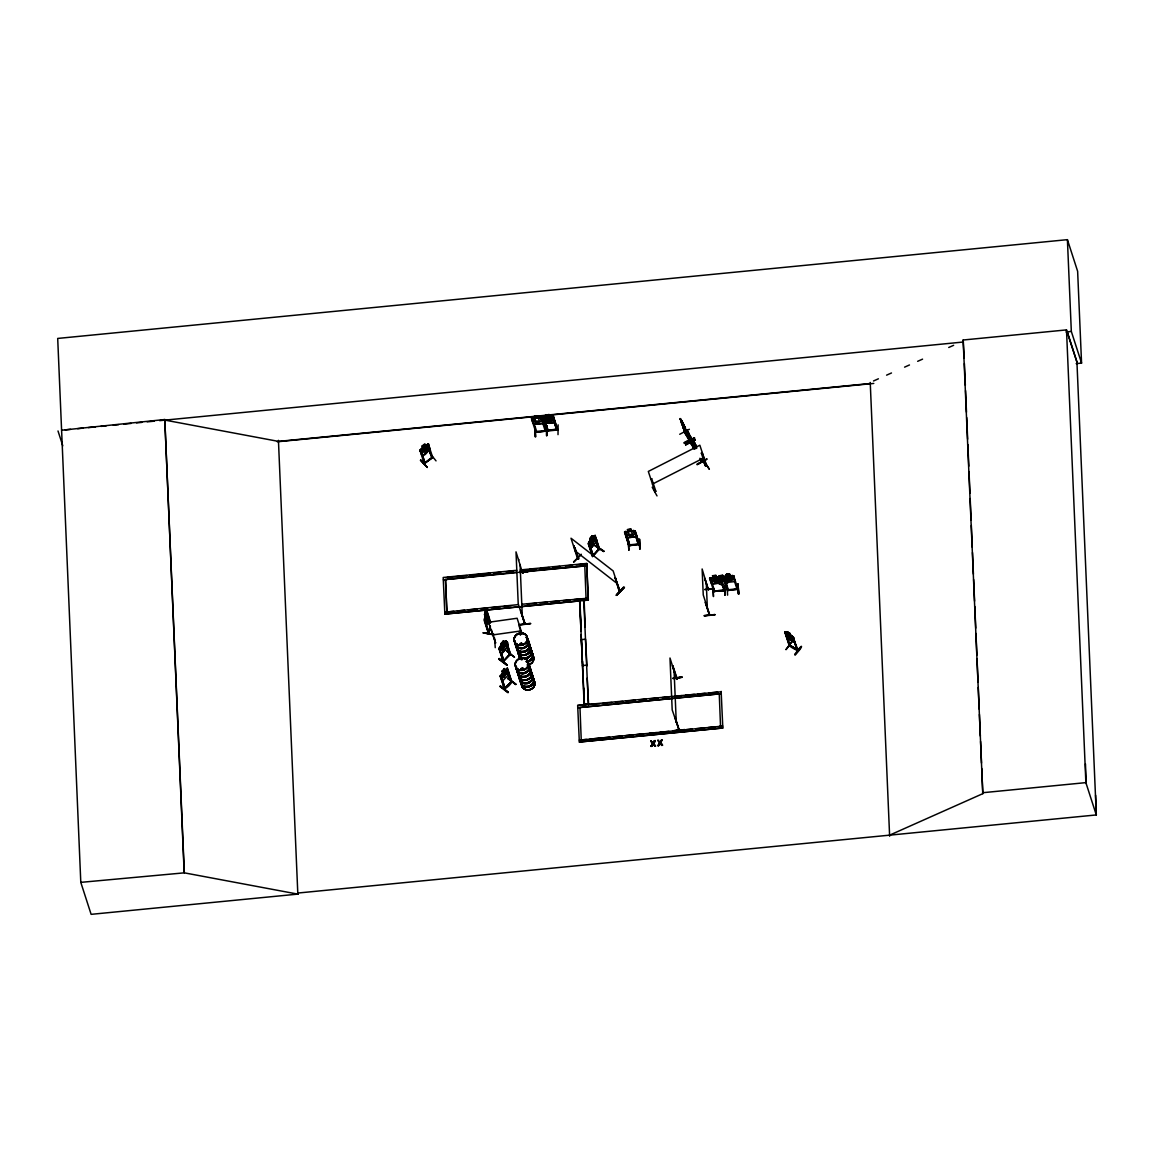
<?xml version="1.0" encoding="UTF-8"?>
<svg xmlns="http://www.w3.org/2000/svg" width="1154" height="1154" viewBox="0 0 1154 1154"><rect width="100%" height="100%" fill="white"/><g stroke="black" fill="none" stroke-linecap="round" stroke-linejoin="round"><path stroke-width="1.5" d="M490.147 628.093L488.777 633.676L490.046 626.204M488.43 633.517L490.421 626.247M488.935 633.488L484.449 619.828L486.31 610.956M654.895 491.373L655.4 490.58L654.621 491.561L655.861 491.301L651.678 478.694L650.64 478.838L651.678 478.694M705.282 465.769C708.21 466.432 701.863 463.49 703.262 459.162M488.575 632.738L488.416 633.618L484.348 620.866L484.492 618.342M577.49 558.219L578.515 558.752M619.929 590.632L619.107 589.939L618.962 590.819L620.087 591.036L615.183 577.822L619.063 590.848L619.727 591.382L613.163 570.942L571.014 538.226L577.505 558.507M424.283 463.345L431.495 457.575L432.072 458.095L427.6 445.17M425.047 463.273L421.758 453.464M431.683 457.792L432.26 456.724L432.692 457.518L428.322 443.944M688.347 437.337C676.388 414.517 687.943 437.366 688.433 436.587M694.867 447.94L691.26 441.549L694.924 448.069M692.054 441.679L687.467 433.428L688.375 435.909M692.083 440.64L692.068 442.386L688.462 435.837M690.063 437.669L687.207 431.12L689.327 434.813M523.007 572.269L522.632 573.192L516.011 551.857L518.218 603.758L524.796 624.213L525.128 623.189M525.243 623.275L525.171 624.17L524.594 622.67M676.446 678.48L669.984 658.011L672.191 709.912L679.201 730.294L675.018 716.677M676.374 678.826L676.403 677.802M678.696 730.309L678.566 728.823M520.065 634.527L520.353 634.83M521.132 634.354C518.939 634.022 522.488 634.022 520.353 634.729M520.266 643.672L521.334 644.812L521.68 643.196M521.983 643.788L521.536 644.596M521.305 659.122L522.214 659.554M521.68 659.078L521.969 658.847M521.103 669.277L521.233 668.527L522.127 669.522M521.464 669.003L522.661 668.57M521.55 668.166L522.805 668.195L523.022 669.32M484.565 614.577L485.892 621.155L487.421 617.852L486.469 612.11L486.007 616.625L484.896 617.808L485.964 617.606L486.05 621.53L486.238 617.26L487.406 616.048L486.296 616.294L485.416 611.461L484.521 614.62L485.3 611.447M592.19 540.808L589.867 541.442L591.858 541.587L590.978 545.15L592.449 541.37L594.873 540.635L592.795 540.519L593.632 537.072L592.29 540.62M596.43 539.61L596.171 541.991L590.992 547.991M682.706 423.806L684.062 426.937M507.529 644.985L507.226 647.322C491.287 663.247 515.852 643.485 505.236 641.047L503.62 642.807L503.13 641.249M504.341 673.258L505.827 669.796L504.889 673.171L507.068 673.287L504.514 674.008L502.913 677.686L503.894 674.196L501.817 673.994L504.24 673.229M501.673 679.908L502.913 680.687L508.553 674.816L508.712 672.407M508.553 674.816L508.871 672.407M790.115 646.182L785.369 632.709L790.302 645.764M784.821 632.176L785.686 632.147L784.821 632.176L789.264 645.807C797.01 651.375 803.559 652.587 790.23 645.562M493.84 634.397L483.31 632.94M493.71 634.931L483.252 632.724M493.753 634.195L483.295 632.998M522.373 571.85L522.906 572.658M524.709 623.333L520.67 610.567L525.171 624.069M676.345 678.018L676.98 679.302L672.465 665.699L676.605 679.345M507.082 664.906L499.148 658.545L507.154 664.92L498.845 659.194L499.177 658.516M500.331 685.966L508.337 692.357L500.302 686.01M522.098 633.907L517.122 618.255L488.503 622.28L495.556 643.009L494.979 642.057M705.325 602.229L709.811 615.327L703.248 594.93L702.137 568.98L708.253 589.535M709.321 614.894L709.263 614.375M486.469 612.269C487.176 609.384 488.301 622.121 490.046 623.348M488.878 633.474L484.536 619.929M489.224 623.723L485.863 622.684M486.512 624.66C490.176 606.211 487.954 626.593 485.877 624.098M598.565 549.564L599.416 548.597L592.464 556.632L599.474 549.044L595.161 535.355L592.666 537.548L592.161 535.99M655.746 491.388L655.443 491.013M706.291 465.192L705.195 465.177L706.205 464.759M618.789 590.228L619.828 591.353M420.734 460.071L427.312 467.428L420.373 460.345M505.553 642.23L506.217 641.537L510.587 654.419L503.072 661.747L509.996 653.755M506.217 641.537L509.996 655.155L510.155 653.741M511.107 682.057L511.337 681.177M507.01 669.883L507.399 668.974L506.736 669.666L511.164 682.591L508.265 674.412M495.6 642.893L491.474 629.896M657.015 495.917L652.212 487.219M590.559 540.086C588.006 537.894 596.128 532.701 589.968 538.456L590.559 540.086L588.396 543.188L592.247 555.262M708.772 589.752L708.556 588.828M709.22 614.476L709.869 615.226M485.733 623.102L489.354 623.189M521.608 644.177L521.478 643.268M719.259 575.731L719.764 577.389L718.293 578.024L719.231 580.924L721.409 582.005L724.698 581.674L726.068 580.26L725.116 577.346L723.183 577L722.793 575.384L719.259 575.731L719.894 577.433C708.513 579.395 738.127 574.461 729.833 578.024L732.776 579.625L729.241 578.428L727.539 580.202M554.035 422.35L554.742 420.518L554.035 422.378L545.755 423.157L544.154 421.614L545.813 423.1C564.017 419.912 547.458 425.941 544.154 421.715M726.183 582.496L734.478 581.63L735.185 580.073M734.478 581.746L735.185 579.957M542.582 423.446L543.39 421.715L542.683 423.489L534.389 424.326L532.802 422.854L534.461 424.239L542.683 423.489M635.681 536.826L636.489 535.095L635.782 536.87L627.502 537.706L625.901 536.235M727.539 583.058C730.886 579.726 722.029 586.621 719.36 583.91L717.759 582.467L716.403 578.183L717.427 577.563M503.533 661.833L499.076 648.231L503.274 641.177L503.707 642.879L505.077 642.143L506.015 645.057L502.985 649.875L501.384 649.89L500.879 643.586M499.249 648.231L505.236 641.047M684.394 432.115L689.587 440.237L684.668 426.908L685.447 427.499M690.914 443.569L690.337 442.357M690.438 442.948L686.731 429.98L688.274 432.49M701.098 458.455C702.324 464.023 701.517 458.744 701.488 461.297M701.343 461.138L701.488 460.316M522.517 572.139L522.618 573.091M786.249 636.258L787.605 638.422L794.269 642.432L794.717 641.307M794.269 642.432L793.476 637.196L790.36 634.931M546.203 431.192L545.279 430.312M628.613 544.803L629.853 545.496M638.321 544.284L639.532 544.486L635.147 530.912L639.475 544.573L628.8 545.654M723.212 590.026C730.193 590.588 708.931 590.444 714.052 591.887L709.595 578.197L720.197 577.188M714.023 591.353C724.178 589.232 726.948 595.377 720.918 582.568M727.539 590.069L728.376 589.506L728.549 590.401M733.05 576.841L734.002 576.409L733.05 576.841L737.017 589.175M590.66 540.043L589.694 541.875L590.632 544.775L592.161 544.717L594.988 539.726L594.05 536.826L592.752 537.605L592.218 535.845M423.951 462.985L424.326 463.865L419.912 450.132L422.667 447.463L422.162 445.906L424.888 443.828L425.379 445.588L426.966 445.069L427.903 447.968L426.893 450.262L424.254 452.224L422.436 452.022L421.498 449.108L422.739 447.55L422.133 446.007M593.344 555.709L589.29 543.462L588.381 543.981L589.002 543.26M599.489 549.088L595.103 536.192L594.483 536.913L598.969 549.708M789.408 635.854L791.601 636.042L790.375 636.763L792.87 639.691L789.913 636.748L787.922 636.792L789.192 636.042L786.826 633.2L789.639 636.027M546.635 435.548L546.679 425.97M627.964 540.606L628.858 550.054M727.107 585.439L727.597 595.147M502.639 672.638L501.615 674.412L502.553 677.326L504.154 677.311L507.197 672.479L506.26 669.58L504.889 670.301L504.356 668.541L504.861 670.099M654.405 740.68L653.207 743.089L654.405 740.68C657.809 739.685 649.99 747.633 655.227 740.594M661.386 739.988C657.621 745.47 663.391 738.387 661.473 740.262M653.121 742.83L650.813 741.027L652.674 743.421L651.058 746.436L653.106 743.897L655.544 746.003L654.592 745.816M651.88 746.349L653.106 743.897M658.04 745.758L659.655 742.743L658.04 745.758L660.088 743.219L661.646 745.397C664.949 745.859 656.626 739.094 662.526 745.311M658.862 745.672L660.088 743.219M651.058 746.436L652.674 743.421M660.622 742.887L662.208 739.916M503 661.213L503.937 660.881M510.587 654.563L506.26 640.715M500.245 675.667L507.443 668.152L511.756 681.855C509.188 687.308 502.206 690.193 505.178 688.087M511.698 681.394L504.096 688.722M506.75 665.31L498.874 659.136M500.028 686.601L507.948 692.703M500.317 686.298L508.222 692.429M689.428 439.775L688.996 438.938M690.251 442.314L693.972 448.906M521.175 668.555L522.272 669.392M787.071 631.671L789.855 633.474L792.827 639.302L789.12 638.104L786.35 633.099L787.619 633.431L787.071 631.671L789.927 633.373M787.504 633.33L787.187 631.786M787.562 638.436L786.336 636.316M792.279 636.042L797.775 650.741M796.924 650.351L793.115 637.325L798.078 650.51L789.278 644.826M793.909 637.801L792.899 637.614M785.961 649.514L792.336 641.047L786.09 649.615M789.148 645.302L789.971 645.721L789.307 644.913M794.774 654.578C805.045 639.143 802.347 649.24 794.717 654.534M486.31 611.057L486.873 610.408L490.623 622.525M536.495 431.769L535.874 431.769M545.178 430.428C550.732 430.831 531.446 432.793 536.841 431.769M536.798 432.187L532.643 419.118L531.677 419.219L532.658 419.45M535.889 432.26L546.419 431.12L541.918 417.56M547.083 430.182L548.107 430.947L543.996 417.95L543.029 418.051L544.024 418.282M546.909 430.644C556.286 429.851 556.315 428.624 557.786 429.952L553.386 416.334L549.679 416.19M633.719 530.479L624.559 531.951L628.916 545.626L624.776 532.6L625.756 532.499L629.969 545.481L628.887 545.683L639.374 544.125M728.52 590.43L725.981 582.15M736.973 588.699L737.911 588.569M737.853 589.059L733.728 575.817M738.084 589.449L727.467 590.069M594.772 537.1L595.103 536.192M595.248 546.015L603.931 551.266L595.204 545.712M599.114 548.309L598.854 549.766M592.348 556.069L598.392 549.318M592.449 556.502L593.3 555.579M726.674 580.101L728.376 578.168L725.592 576.611L727.006 577.26L723.197 577.115L722.692 575.442M424.095 463.432L432.663 457.648M425.134 463.244L420.965 450.565L419.955 450.882L420.965 450.565M574.216 546.462L573.754 545.64L578.385 559.185L577.635 558.68M573.552 561.868L581.27 554.54M573.913 562.113L581.183 554.281M578.14 558.738L577.75 557.829M615.904 578.37L614.938 578.082M619.251 590.04L619.943 590.92M616.741 595.363C640.239 571.071 600.253 611.086 624.025 587.732M623.636 587.4L616.38 595.075L623.521 587.141M551.525 416.695L549.592 416.349L551.525 416.652L552.463 419.609L551.093 420.994L547.804 421.354L545.64 420.272L544.702 417.359L546.289 416.666L545.654 414.964L549.174 414.589L551.598 422.609M503.187 641.119L500.879 643.687M503.144 661.617L499.062 649.01L499.711 648.317L504.082 661.343L501.254 653.063M499.985 648.534L499.062 649.01M503.187 645.836L504.659 642.374L503.707 645.75L505.899 645.851L503.332 646.572L501.701 650.236L502.711 646.774L500.634 646.644L503.115 645.75M503.779 660.564L509.462 654.635M514.468 657.304L506.491 650.899L514.424 657.001M502.048 671.109L504.442 668.613M501.759 679.821L500.418 675.667L504.601 689.313L500.23 676.446L500.894 675.754L505.264 688.765M501.168 675.97L500.23 676.446M507.832 678.451L516.054 684.308L507.702 678.292M504.947 688L511.611 681.437M552.463 419.609L551.093 421.022L547.804 421.34L545.64 420.272M520.266 643.341L521.521 643.067M520.555 643.571L521.233 644.509L521.521 643.442M521.291 659.756L522.07 659.598M522.791 669.435L521.868 669.753M504.673 687.972L505.264 688.678L500.894 675.754M595.594 545.582L603.917 551.251M603.6 551.598L595.175 545.755M599.041 548.395L598.753 549.304M427.817 445.43L428.365 444.593M429.894 453.262L436.024 460.879M432.692 457.518L424.398 463.778M425.321 445.516L428.408 443.843L429.721 448.17M420.445 451.69L428.971 445.43M547.991 431.005L547.054 431.106L542.813 417.532L546.289 416.551M709.609 578.298L710.547 577.62M732.386 575.529L723.241 576.885M723.37 577L724.265 576.365M515.694 684.625L507.659 678.336M536.942 424.081C533.177 418.109 537.072 415.238 532.383 417.907L531.446 418.7L535.889 432.303M542.813 417.532L553.401 416.392L542.798 417.431L547.054 431.106L557.67 429.952M542.928 417.546L546.159 416.522M624.559 532.052L625.497 531.287M510.039 655.054L507.096 646.976M723.385 590.386L723.529 590.848M685.418 430.298L680.11 418.513L684.971 432.923M682.432 422.263L680.326 418.902L686.313 431.048M680.384 419.407L685.303 432.75M681.163 419.998L681.509 420.72M681.35 422.753L682.346 425.148M683.053 423.446L684.12 425.292L680.903 419.219M686.442 429.577L690.121 436.039L694.261 448.718M688.491 432.736L686.399 430.153L687.164 430.745M679.72 434.265L689.356 429.288M689.097 434.236L688.563 432.635M691.015 437.467L694.52 447.723M684.856 443.251C714.802 428.12 664.315 453.017 694.29 437.929M694.246 437.828C676.388 447.738 685.26 440.568 694.492 438.304M694.953 447.463L692.703 439.977L695.53 448.791M685.736 445.011L695.299 439.847M693.742 441.463L695.804 446.252M693.943 444.218L695.04 446.569M695.573 445.011L693.496 440.684L695.79 447.795M695.545 444.968L696.497 446.872L695.646 444.925M701.459 453.349L702.166 452.613L701.286 453.06L705.7 466.043M697.103 464.023C726.731 448.473 677.6 475.78 706.724 459.047M704.027 461.153L709.378 469.303L703.998 460.864M706.104 464.802L705.541 466.014L706.522 465.509L699.843 445.213L648.317 471.438L655.01 491.792M682.764 424.513L687.034 432.562L686.399 430.976M684.784 427.672L682.591 424.369M691.361 438.405L689.385 434.885M693.612 443.28L691.938 439.862M652.399 484.103L703.926 457.864M432.029 458.066L428.624 448.343M873.506 380.979L878.41 378.8M886.589 375.151L891.494 372.973M904.577 367.145L909.482 364.967M917.661 361.317L922.565 359.139M948.732 347.484L953.637 345.306M889.59 835.164L982.804 793.663L981.737 768.477M725.145 576.812L726.731 576.106L726.227 574.447M534.937 417.82L533.336 418.513L534.273 421.412L536.451 422.494L539.74 422.162L541.096 420.748L540.159 417.835L538.226 417.488L537.721 415.829M544.702 417.373L546.289 416.681M628.05 531.201L626.449 531.879L627.387 534.792L629.55 535.86L632.854 535.543L634.21 534.129L633.272 531.215L631.339 530.869M594.166 535.802L595.248 535.413M619.193 590.415L615.183 577.822M505.221 641.134L506.346 640.787M506.404 668.57L507.443 668.152M535.817 436.659L534.821 427.254M546.635 425.783L547.155 435.491M546.607 426.014L546.664 435.808L546.707 425.999M628.382 540.317L628.901 550.27M712.984 586.823L713.461 596.575L712.97 586.852M629.752 545.611L625.756 532.499M714.643 591.31L710.792 578.702M714.802 591.814L714.845 590.891M789.509 645.36L784.994 632.161M556.646 429.144L548.092 430.269M521.175 644.321L520.281 644.019M428.466 443.929L419.912 450.132L422.725 455.311L429.375 450.406C431.567 444.506 425.985 456.753 422.638 455.21L421.325 454.387M519.112 626.016L521.608 633.979M494.561 637.974L495.239 647.654M492.599 634.945L521.204 630.906M549.189 414.704L545.654 415.079L549.174 414.589M546.635 415.815L548.756 415.628M549.578 416.219L551.973 416.06M546.462 417.185L549.751 416.839L546.462 417.2L547.4 420.099L550.703 419.782L547.4 420.085M541.24 418.224L542.207 418.123L541.255 418.57L545.337 431.221M552.593 417.056L553.559 416.955L552.607 417.402L556.819 430.096M535.254 427.182L535.297 436.977L535.326 426.937M558.103 424.831L558.017 434.64M536.74 431.437L545.106 430.572M624.79 532.932L625.771 532.831M639.821 539.365L639.749 548.915M639.258 543.707L638.364 544.659L635.883 536.35M629.839 544.818L638.22 543.952M518.535 560.426L518.867 559.517M524.522 571.374L528.143 571.533L519.112 572.471M519.084 572.196L528.114 571.403L519.156 572.326M724.193 576.322C728.751 577.361 723.789 572.456 729.616 574.043L730.136 575.702L731.968 576.106L732.905 579.005L731.535 580.433L728.246 580.779M712.581 575.86L715.884 575.514L716.389 577.072L718.322 577.404M726.097 574.504L729.631 574.144L730.035 575.759L733.843 575.889L732.415 575.471M716.547 577.591L713.259 577.938L714.196 580.837L717.485 580.505M710.821 579.048L709.825 578.803M717.889 581.746L714.6 582.092L712.436 581.025L711.499 578.111L713.085 577.418L712.451 575.716L715.97 575.341L716.475 576.899M719.173 583.116L712.537 583.809L710.951 582.467L712.609 583.852L719.173 583.217M724.813 595.147L724.9 585.583M738.026 584.285L738.43 593.82M714.889 591.021L723.255 590.156M728.535 589.708L736.901 588.843M738.055 589.03L727.583 590.588L725.015 582.582M519.531 624.487C553.415 621.299 496.638 627.617 530.292 623.448M673.114 678.062L682.086 677.138L673.085 678.624M682.086 677.153L673.071 678.307L682.028 677.384M680.745 730.251C655.054 732.415 705.859 727.525 673.503 730.727M704.849 589.405L713.879 588.497L704.863 589.68M714.932 614.606L704.171 615.645L714.932 614.548M704.243 615.89L715.004 614.808M1076.177 363.625L1081.558 363.106L1077.634 271.305L1067.407 239.657L57.7 338.439L80.794 882.363L91.123 914.343L297.977 894.105L297.934 893.037L1096.3 814.94L1095.608 795.236M982.804 793.663L963.157 340.012L1066.498 329.9L1076.942 362.212L1096.3 814.94L1085.871 782.628L1066.498 329.9M297.79 893.052L297.833 894.119L184.337 872.842L164.791 419.522L61.624 430.226M65.187 429.879L70.538 429.36M77.664 428.668L83.016 428.134M88.353 427.615L95.479 426.922M100.831 426.389L106.168 425.869M113.308 425.177L118.646 424.658M123.997 424.124L131.123 423.431M136.475 422.912L141.812 422.393M147.164 421.859L154.29 421.167M159.627 420.647L963.489 342.002M1066.036 331.977L1071.33 331.458L1081.558 363.106M534.302 416.219L537.822 415.772L538.327 417.431L542.034 417.633M870.275 383.503L278.475 441.391L164.979 420.114M277.306 441.78L873.78 383.431M532.398 418.008L540.62 417.214M535.11 418.339L538.399 418.008L539.336 420.921L536.047 421.239M631.512 530.869L630.935 529.138L627.401 529.599L630.055 537.447M630.834 529.311L627.545 529.643L628.036 531.085M628.209 531.72L631.512 531.388M629.146 534.619L632.45 534.302M635.782 536.87L627.502 537.677L626.016 536.105M579.38 600.946L444.867 614.101L443.194 577.49L516.732 570.292M520.31 569.946L586.679 563.455L588.352 600.066L582.972 600.599M446.915 577.534L466.634 575.601M470.226 575.255L489.96 573.322M493.537 572.975L500.721 572.269M506.101 571.749L513.27 571.042M520.44 570.336L525.82 569.816M529.412 569.47L536.581 568.763M540.173 568.417L549.145 567.537M552.723 567.177L559.906 566.484M565.287 565.95L572.456 565.258M576.048 564.897L586.795 563.844M516.804 572.182L443.41 579.784M520.396 571.836L586.881 565.734L520.526 572.24M445.199 579.596L516.934 572.586M719.259 575.832L722.793 575.384M518.204 604.624L444.795 612.211M521.781 604.263L588.266 598.176M446.584 612.038L453.753 611.332M457.345 610.985L464.514 610.278M468.106 609.932L477.078 609.052M480.655 608.706L487.839 607.999M491.416 607.653L500.389 606.773M503.981 606.427L511.15 605.72M527.291 604.133L536.264 603.268M539.841 602.907L547.025 602.215M550.602 601.854L559.575 600.974M563.166 600.628L570.336 599.936M573.927 599.575L582.885 598.695M583.664 687.986L584.4 705.282L579.582 600.311L583.765 599.892L584.14 601.09L585.251 627.026L584.991 626.247M588.352 600.066L444.867 614.101M584.011 704.099L588.194 703.68L588.583 704.878L587.213 678.134M721.149 691.39L722.822 728.001L579.337 742.036L577.664 705.426L721.264 691.794M599.315 703.724L577.664 705.426M602.907 703.363L611.865 702.497M615.457 702.137L622.626 701.444M626.218 701.084L635.19 700.204M638.768 699.858L645.952 699.151M649.529 698.805L658.501 697.925M662.079 697.579L669.262 696.872M674.643 696.352L681.812 695.646M685.404 695.299L694.362 694.419M697.954 694.073L705.123 693.366M708.715 693.02L717.687 692.14M579.669 707.546L719.562 693.857M581.053 739.974L586.434 739.454M590.026 739.094L609.745 737.161M613.337 736.815L622.309 735.935M625.886 735.588L633.07 734.882M636.647 734.535L643.831 733.829M649.212 733.309L656.381 732.602M659.973 732.256L668.931 731.376M672.522 731.03L679.692 730.323M683.283 729.977L692.256 729.097M695.833 728.751L704.805 727.871M708.397 727.51L715.567 726.818M719.144 726.457L722.736 726.111L579.265 740.147M658.645 740.262L657.794 740.349L660.189 742.411M650.813 741.027L653.207 743.089M654.491 740.94L655.313 740.854M650.971 746.176L651.794 746.09M657.953 745.484L658.775 745.412M662.439 745.051L661.646 745.397M982.516 792.74L1085.871 782.628M80.794 882.363L184.337 872.842M684.87 431.913L680.73 419.234M718.322 581.053L715.595 579.741L713.028 581.573L714.73 579.467L711.931 577.981L715.379 579.092M548.208 430.601L545.539 422.696M738.459 594.079L737.954 584.097M739.036 593.993L737.882 584.097M738.546 594.036L738.113 584.313M685.447 429.851L683.557 426.389M692.025 440.583C683.428 425.061 699.035 456.479 692.126 441.506M488.229 614.592L488.43 617.246M485.646 622.958L489.166 623.42M684.423 432.216L689.241 440.41L684.12 425.278M690.712 442.184L694.189 448.401M699.8 458.326L701.834 461.874L700.752 458.628M685.981 430.86L687.178 434.467L683.356 426.143M708.167 589.348L704.733 578.241M709.407 615.313L705.354 602.662M633.69 530.537L635.219 531.071M633.69 530.638L635.032 531.042M682.764 423.85C677.398 410.781 691.26 441.564 681.798 422.97M687.25 433.947L683.298 425.682L683.904 426.547M522.805 571.605L522.993 573.048M678.999 728.809L679.143 730.222L674.643 716.721M719.014 580.779L716.201 579.337L717.903 577.361L715.437 579.077M521.608 669.796L521.118 668.974M787.692 633.344L785.557 632.161L792.192 636.157M787.634 638.335L794.341 642.345M797.501 650.279L790.043 645.288M501.745 653.251L500.418 652.414L499.163 648.303M676.835 677.961L676.965 679.201M594.18 535.716L588.944 541.803M596.604 539.596L596.257 542.048L591.036 548.164L589.752 547.357L588.482 543.116M593.387 556.17L589.506 544.847M724.38 585.597L724.957 595.349M639.821 549.116L639.33 539.394M578.63 558.781L573.754 545.64M801.251 646.543L795.265 655.054M485.791 623.968L486.627 624.675M575.11 550.876L617.26 583.607M502.466 672.609L502.062 671.022M510.645 682.072L511.828 681.769M719.418 583.852L717.759 582.366L716.533 578.197M686.486 429.677L690.972 443.655M689.284 435.39L693.828 444.679L687.654 432.187M689.14 440.395L684.697 426.792M701.733 461.86L701.142 460.706M420.691 459.855L427.312 467.428M619.799 590.459L619.583 591.31M657.794 740.349L659.742 743.003M653.553 743.306L655.544 746.003M650.899 741.286L652.76 743.695M653.193 744.157L654.664 746.09M686.861 430.803L687.481 431.668M695.92 445.559L696.468 446.526M689.876 436.4L690.481 437.265L689.904 435.563L691.434 438.621M685.462 429.865L685.995 430.831M688.592 435.101L691.073 439.429L689.861 435.707L690.857 439.054L687.798 433.702M696.598 446.814L692.919 440.366L694.852 443.208M695.17 445.819L696.641 448.401L695.703 445.487M690.813 442.646L694.304 448.733M694.001 442.17L695.545 445.516M684.856 428.322L683.211 424.787L684.856 427.889M691.592 440.698L693.049 443.295M686.471 432.562L683.125 424.023M688.952 434.25L689.919 436.154M694.376 444.434L695.573 447.06M691.275 441.564L688.924 434.957L690.323 439.227M1067.32 332.107L1076.927 361.837M963.157 340.012L964.181 358.202M793.62 638.912L797.198 649.99M789.855 633.373L790.36 635.032M702.166 452.613L706.363 465.697M693.597 440.64L694.174 442.343M693.309 440.713L695.458 447.968M690.813 437.481L694.174 447.896M687.019 429.908L691.304 443.497M682.274 421.744L682.952 423.504M726.89 577.173L728.362 581.443M721.914 582.799L724.351 590.776M709.724 578.197L711.066 582.453M704.762 578.673L708.354 589.867M721.351 693.684L577.88 707.719M719.259 693.886L720.514 725.924M722.822 728.001L579.337 742.036M638.451 544.601L634.354 531.936L635.32 531.504M630.935 529.253L633.402 537.115M672.84 665.67L677.037 678.422M596.012 541.659L598.493 549.65M553.285 416.363L557.57 430.067M553.098 418.642L556.819 430.153M588.381 543.981L591.959 555.06M537.216 416.248L535.11 416.464M584.789 565.95L586.044 597.988M574.966 547.717L578.644 558.911M531.576 418.585L532.903 422.725M579.582 600.311L579.957 601.494M580.808 626.651L581.068 627.444L580.188 606.687M583.03 678.538L583.289 679.331M579.972 707.517L581.227 739.555M507.399 668.974L511.756 681.855M486.685 611.389L490.262 622.468M485.358 612.413L484.896 614.317M484.925 620.044L489.051 632.81M58.003 430.961L62.806 445.833M639.215 539.192L639.763 549.189M521.045 610.524L520.714 611.447L520.67 610.567M1067.407 239.657L1071.33 331.458M964.412 363.597L965.335 385.191M965.566 390.586L966.489 412.18M966.72 417.575L967.643 439.169M967.874 444.564L968.797 466.158M969.028 471.568L969.951 493.162M970.182 498.557L971.105 520.151M971.336 525.546L972.259 547.14M972.49 552.535L973.413 574.129M973.644 579.524L974.582 601.119M974.813 606.528L975.736 628.108M975.967 633.517L976.89 655.111M977.034 658.703L978.044 682.101M978.275 687.495L979.198 709.09M979.429 714.485L980.352 736.079M980.583 741.474L981.506 763.068M870.231 382.436L889.633 836.232M706.219 581.645L707.33 607.595M674.066 670.676L676.287 722.563M586.679 563.455L588.223 599.676M583.765 599.892L588.324 704.084L584.14 704.488L581.154 634.7M582.222 654.26L581.371 639.619L585.554 639.215L586.924 665.959L586.665 665.166L582.481 665.569L582.727 666.363L582.51 661.17M579.697 600.7L581.01 631.123M520.093 564.522L522.315 616.409M278.431 440.338L297.833 894.119M164.791 419.522L184.15 872.251M1085.467 763.847L1086.159 783.552M527.566 641.076A6.881 6.116 -17.9 0 1 524.955 651.664A6.881 6.116 -17.9 0 1 516.3 644.942M528.518 644.264A6.78 6.03 -17.9 0 1 525.936 654.722A6.78 6.03 -17.9 0 1 517.396 648.086A6.794 6.044 -17.9 0 0 525.041 654.837A6.765 6.015 -17.9 0 0 529.614 645.418A6.794 6.044 -17.9 0 1 525.041 654.837A6.765 6.015 -17.9 0 1 517.41 648.086M527.508 638.551A6.794 6.044 -17.9 0 1 517.641 644.797A6.794 6.044 -17.9 0 1 517.194 634.267A6.794 6.044 -17.9 0 1 527.508 638.551A6.78 6.03 -17.9 0 1 517.612 644.668A6.765 6.015 -17.9 0 1 517.165 634.166A6.765 6.015 -17.9 0 1 527.436 638.436A6.765 6.015 -17.9 0 1 517.612 644.653A6.78 6.03 -17.9 0 1 517.165 634.152A6.78 6.03 -17.9 0 1 527.45 638.422A6.765 6.015 -17.9 0 1 522.82 647.942A6.765 6.015 -17.9 0 1 515.146 641.09A6.78 6.03 -17.9 0 0 523.671 647.711A6.78 6.03 -17.9 0 0 526.253 637.268M529.556 645.23A6.765 6.015 -17.9 0 1 525.012 654.751A6.765 6.015 -17.9 0 1 517.353 647.884M526.44 637.585A6.881 6.116 -17.9 0 1 523.829 648.173A6.881 6.116 -17.9 0 1 515.174 641.451M526.426 637.859A6.765 6.015 -17.9 0 1 525.445 647.524A6.765 6.015 -17.9 0 1 515.477 644.812M515.174 643.254A6.765 6.015 -17.9 0 1 515.333 641.667M527.508 640.888A6.881 6.116 -17.9 0 1 524.897 651.491A6.881 6.116 -17.9 0 1 516.242 644.769M526.383 637.397A6.881 6.116 -17.9 0 1 523.772 648A6.881 6.116 -17.9 0 1 515.117 641.278M531.864 652.024A6.881 6.116 -17.9 0 1 526.354 661.819M519.588 657.91A6.881 6.116 -17.9 0 1 519.459 654.722M528.604 644.596A6.765 6.015 -17.9 0 1 526.036 655.025A6.765 6.015 -17.9 0 1 517.511 648.404M530.782 648.707A6.881 6.116 -17.9 0 1 526.181 658.371A6.881 6.116 -17.9 0 1 518.391 651.404M532.773 655.183A6.765 6.015 -17.9 0 1 527.364 664.834M528.633 666.348A6.765 6.015 -17.9 0 1 526.051 676.778A6.78 6.03 -17.9 0 1 517.526 670.157A6.765 6.015 -17.9 0 0 526.051 676.778A6.78 6.03 -17.9 0 0 528.633 666.348M528.575 665.887A6.881 6.116 -17.9 0 1 525.964 676.489A6.881 6.116 -17.9 0 1 517.309 669.767M527.508 662.584A6.881 6.116 -17.9 0 1 524.897 673.171A6.881 6.116 -17.9 0 1 516.242 666.449M527.493 662.858A6.765 6.015 -17.9 0 1 524.926 673.287A6.78 6.03 -17.9 0 1 516.401 666.666A6.765 6.015 -17.9 0 0 524.926 673.287A6.78 6.03 -17.9 0 0 527.508 662.843M532.989 677.196A6.881 6.116 -17.9 0 1 528.373 686.861A6.881 6.116 -17.9 0 1 520.584 679.908M533.913 680.384A6.78 6.03 -17.9 0 1 529.369 689.919A6.78 6.03 -17.9 0 1 521.68 683.038A6.765 6.015 -17.9 0 0 529.369 689.89A6.765 6.015 -17.9 0 0 533.898 680.384A6.794 6.044 -17.9 0 1 530.191 689.558A6.794 6.044 -17.9 0 1 521.464 684.524L521.449 684.524A6.765 6.015 -17.9 0 0 530.148 689.457A6.765 6.015 -17.9 0 0 533.84 680.182M530.797 670.748A6.765 6.015 -17.9 0 1 526.253 680.269A6.765 6.015 -17.9 0 1 518.579 673.417M530.753 670.561A6.794 6.044 -17.9 0 1 526.195 680.11A6.794 6.044 -17.9 0 1 518.507 673.229M531.864 673.705A6.881 6.116 -17.9 0 1 527.248 683.37A6.881 6.116 -17.9 0 1 519.459 676.403M531.662 673.373A6.78 6.03 -17.9 0 1 527.104 682.908A6.78 6.03 -17.9 0 1 519.415 676.042A6.765 6.015 -17.9 0 0 527.104 682.894A6.765 6.015 -17.9 0 0 531.648 673.373M552.348 420.114L548.799 418.989L546.231 420.806L547.934 418.714L545.15 417.171L548.583 418.354L551.064 416.551L549.405 418.57L552.348 420.114M725.967 581.097L722.418 579.943L719.836 581.76L721.553 579.683L718.769 578.111L722.13 579.25L724.669 577.534L723.01 579.539L725.967 581.097M486.079 613.697L485.344 616.669L486.281 619.568L487.017 616.611L486.079 613.697M554.627 420.518L553.934 422.148L554.627 420.575M591.959 536.754L590.776 538.831L591.959 536.754M592.925 538.125L590.819 540.562L591.757 543.476L593.863 541.038L592.925 538.125M502.899 641.999L501.615 644.019L502.899 641.999M503.88 643.398L501.644 645.735L502.581 648.635L504.817 646.298L503.88 643.398M504.067 669.421L502.798 671.44L504.067 669.421M505.048 670.82L502.812 673.157L503.75 676.071L505.986 673.734L505.048 670.82M424.499 444.651L422.955 446.425L424.499 444.651M425.552 446.108L422.912 448.069L423.85 450.969L426.49 449.021L425.552 446.108M695.155 439.688L685.519 444.651L695.155 439.688M715.379 575.832L713.259 576.062L715.379 575.832M729.025 574.533L726.905 574.75L729.025 574.533M730.193 576.279L726.905 576.625L727.842 579.539L731.131 579.193L730.193 576.279M680.773 730.684L677.182 730.987L680.788 730.698M630.329 529.628L628.209 529.845L630.329 529.628M722.188 575.759L720.067 575.976L722.188 575.759M723.356 577.519L720.067 577.851L721.005 580.75L724.294 580.433L723.356 577.519M789.394 633.445L787.677 632.421L789.394 633.445M790.447 635.537L787.778 633.95L788.73 636.864L791.399 638.451L790.447 635.537M445.502 579.568L446.886 612.009L445.502 579.568M526.585 651.015A6.765 6.015 -17.9 0 0 527.551 641.35A6.78 6.03 -17.9 0 1 526.585 651.029A6.78 6.03 -17.9 0 1 516.588 648.303A6.765 6.015 -17.9 0 0 526.585 651.015M516.473 645.158A6.765 6.015 -17.9 0 0 516.3 646.759A6.78 6.03 -17.9 0 1 516.458 645.158M517.713 644.956A6.765 6.015 -17.9 0 0 527.537 638.739A6.765 6.015 -17.9 0 0 517.266 634.469A6.765 6.015 -17.9 0 0 517.713 644.956M523.945 651.433A6.765 6.015 -17.9 0 0 528.489 641.912A6.78 6.03 -17.9 0 1 523.945 651.447A6.78 6.03 -17.9 0 1 516.271 644.581A6.765 6.015 -17.9 0 0 523.945 651.433M528.2 661.732A6.765 6.015 -17.9 0 0 531.893 652.457A6.78 6.03 -17.9 0 1 528.215 661.747M519.689 655.126A6.765 6.015 -17.9 0 0 519.819 658.256A6.78 6.03 -17.9 0 1 519.675 655.111M526.296 661.53A6.765 6.015 -17.9 0 0 531.706 651.866A6.78 6.03 -17.9 0 1 526.296 661.545M519.488 654.534A6.765 6.015 -17.9 0 0 519.632 657.665A6.78 6.03 -17.9 0 1 519.473 654.534M525.344 658.617A6.765 6.015 -17.9 0 0 530.768 648.966A6.78 6.03 -17.9 0 1 525.358 658.631M518.55 651.621A6.765 6.015 -17.9 0 0 521.969 658.141A6.78 6.03 -17.9 0 1 518.535 651.621M526.036 657.895A6.765 6.015 -17.9 0 0 530.58 648.375A6.78 6.03 -17.9 0 1 526.036 657.91A6.78 6.03 -17.9 0 1 518.348 651.044A6.765 6.015 -17.9 0 0 526.036 657.895M527.421 665.05A6.78 6.03 -17.9 0 0 532.845 655.371A6.765 6.015 -17.9 0 1 527.421 665.036M526.152 679.951A6.78 6.03 -17.9 0 0 530.696 670.416A6.765 6.015 -17.9 0 1 526.152 679.937A6.78 6.03 -17.9 0 1 518.463 673.085A6.765 6.015 -17.9 0 0 526.152 679.937M523.036 668.339A6.78 6.03 -17.9 0 0 521.435 669.104A6.765 6.015 -17.9 0 1 523.036 668.339M518.68 669.666A6.765 6.015 -17.9 0 0 528.503 663.435A6.765 6.015 -17.9 0 0 518.233 659.165A6.78 6.03 -17.9 0 0 518.68 669.695A6.78 6.03 -17.9 0 0 528.532 663.449A6.78 6.03 -17.9 0 0 518.233 659.179A6.765 6.015 -17.9 0 0 518.68 669.666M518.781 669.955A6.765 6.015 -17.9 0 0 528.604 663.738A6.765 6.015 -17.9 0 0 518.334 659.468A6.765 6.015 -17.9 0 0 518.781 669.955M525.012 676.432A6.765 6.015 -17.9 0 0 529.556 666.911A6.78 6.03 -17.9 0 1 525.012 676.446A6.78 6.03 -17.9 0 1 517.338 669.58A6.765 6.015 -17.9 0 0 525.012 676.432M523.887 672.941A6.765 6.015 -17.9 0 0 528.431 663.42A6.78 6.03 -17.9 0 1 523.887 672.955A6.78 6.03 -17.9 0 1 516.199 666.089A6.765 6.015 -17.9 0 0 523.887 672.941M528.417 686.976A6.765 6.015 -17.9 0 0 532.96 677.456A6.78 6.03 -17.9 0 1 528.417 686.991A6.78 6.03 -17.9 0 1 520.742 680.124A6.765 6.015 -17.9 0 0 528.417 686.976M528.229 686.385A6.765 6.015 -17.9 0 0 532.773 676.879A6.78 6.03 -17.9 0 1 528.229 686.399A6.78 6.03 -17.9 0 1 520.555 679.533A6.765 6.015 -17.9 0 0 528.229 686.385M527.291 683.485A6.765 6.015 -17.9 0 0 531.835 673.965A6.78 6.03 -17.9 0 1 527.291 683.5A6.78 6.03 -17.9 0 1 519.603 676.619A6.765 6.015 -17.9 0 0 527.291 683.485"/></g></svg>
